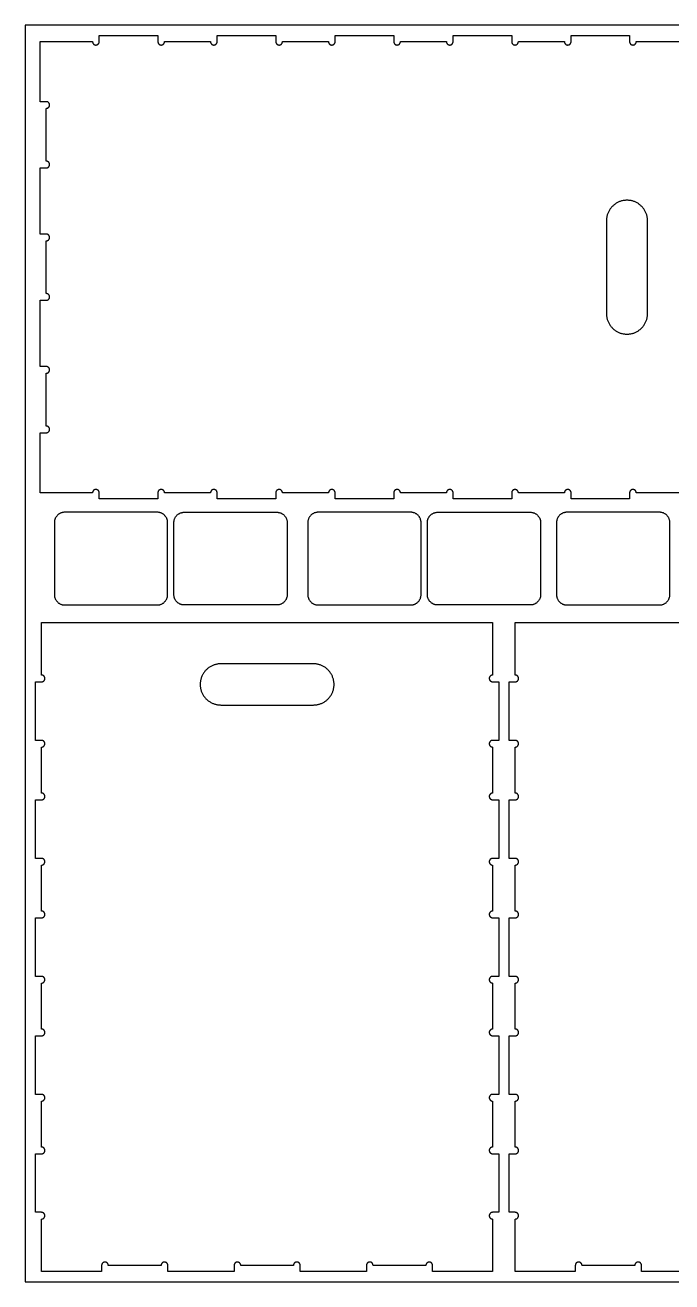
# Model space of a CAD drawing. Header units: millimetres. Extents: x -3003 to 2440, y -88 to 1748.
# Drawn here: x 0 to 628, y 0 to 1220 of the extents above; entities that cross this region are included whole.
import ezdxf

# ---------------------------------------------------------------- set-up
doc = ezdxf.new("R2010")
doc.units = ezdxf.units.MM
doc.header["$MEASUREMENT"] = 0
doc.layers.add('CUT PATHS$01.6MM', color=7, linetype='Continuous', true_color=0x000000)

msp = doc.modelspace()

# ---------------------------------------------------------------- linework, layer by layer
at = {"layer": 'CUT PATHS$01.6MM', "color": 1, "true_color": 0xff0000}
for p, q in [((72, 1210), (128.9, 1210)), ((186.5, 1210), (243.4, 1210)), ((301.1, 1210), (358, 1210)), ((415.6, 1210), (472.5, 1210)), ((530.2, 1210), (587, 1210)), ((14.5, 1145.7), (14.5, 1204)), ((14.5, 1204), (65.5, 1204)), ((135.4, 1204), (180, 1204)), ((249.9, 1204), (294.6, 1204)), ((364.5, 1204), (409.1, 1204)), ((479, 1204), (523.7, 1204)), ((593.5, 1204), (644.5, 1204)), ((20.5, 1087.9), (20.5, 1139.2)), ((14.5, 1017.1), (14.5, 1081.4)), ((20.5, 959.4), (20.5, 1010.6)), ((14.5, 888.6), (14.5, 952.9)), ((20.5, 830.8), (20.5, 882.1)), ((14.5, 766), (14.5, 824.3)), ((65.5, 766), (14.5, 766)), ((128.9, 760), (72, 760)), ((180, 766), (135.4, 766)), ((243.4, 760), (186.5, 760)), ((294.6, 766), (249.9, 766)), ((358, 760), (301.1, 760)), ((409.1, 766), (364.5, 766)), ((472.5, 760), (415.6, 760)), ((523.7, 766), (479, 766)), ((587, 760), (530.2, 760)), ((644.5, 766), (593.5, 766)), ((128.4, 747.1), (38.4, 747.1)), ((154.5, 747.1), (244.5, 747.1)), ((374.5, 747.1), (284.5, 747.1)), ((400.6, 747.1), (490.6, 747.1)), ((616.1, 747.1), (526.1, 747.1)), ((28.4, 737.1), (28.4, 667.1)), ((138.4, 667.1), (138.4, 737.1)), ((144.5, 667.1), (144.5, 737.1)), ((254.5, 737.1), (254.5, 667.1)), ((274.5, 737.1), (274.5, 667.1)), ((384.5, 667.1), (384.5, 737.1)), ((390.6, 667.1), (390.6, 737.1)), ((500.6, 737.1), (500.6, 667.1)), ((516.1, 737.1), (516.1, 667.1)), ((626.1, 667.1), (626.1, 737.1)), ((38.4, 657.1), (128.4, 657.1)), ((244.5, 657.1), (154.5, 657.1)), ((284.5, 657.1), (374.5, 657.1)), ((490.6, 657.1), (400.6, 657.1)), ((526.1, 657.1), (616.1, 657.1)), ((16, 589), (16, 640)), ((16, 640), (454, 640)), ((454, 640), (454, 589)), ((476, 589), (476, 640)), ((476, 640), (914, 640)), ((10, 525.7), (10, 582.5)), ((460, 582.5), (460, 525.7)), ((470, 525.7), (470, 582.5)), ((16, 474.5), (16, 519.2)), ((454, 519.2), (454, 474.5)), ((476, 474.5), (476, 519.2)), ((10, 411.1), (10, 468)), ((460, 468), (460, 411.1)), ((470, 411.1), (470, 468)), ((16, 359.9), (16, 404.6)), ((454, 404.6), (454, 359.9)), ((476, 359.9), (476, 404.6)), ((10, 296.6), (10, 353.4)), ((460, 353.4), (460, 296.6)), ((470, 296.6), (470, 353.4)), ((16, 245.4), (16, 290.1)), ((454, 290.1), (454, 245.4)), ((476, 245.4), (476, 290.1)), ((10, 182), (10, 238.9)), ((460, 238.9), (460, 182)), ((470, 182), (470, 238.9)), ((16, 130.8), (16, 175.5)), ((454, 175.5), (454, 130.8)), ((476, 130.8), (476, 175.5)), ((10, 67.5), (10, 124.3)), ((460, 124.3), (460, 67.5)), ((470, 67.5), (470, 124.3)), ((16, 10), (16, 61)), ((454, 61), (454, 10)), ((476, 10), (476, 61)), ((132.1, 16), (80.8, 16)), ((260.6, 16), (209.4, 16)), ((389.2, 16), (337.9, 16)), ((592.1, 16), (540.8, 16)), ((74.3, 10), (16, 10)), ((202.9, 10), (138.6, 10)), ((331.4, 10), (267.1, 10)), ((454, 10), (395.7, 10)), ((534.3, 10), (476, 10)), ((662.9, 10), (598.6, 10))]:
    msp.add_line(p, q, dxfattribs=at)
at = {"layer": 'CUT PATHS$01.6MM'}
msp.add_lwpolyline([(0, 0), (2440, 0), (2440, 1220), (0, 1220)], close=True, dxfattribs=at)
at = {"layer": 'CUT PATHS$01.6MM', "color": 1, "true_color": 0xff0000}
for points, weights, knots in [([(65.5, 1204), (65.5, 1200.7), (68.7, 1200.7), (72, 1200.7), (72, 1204), (72, 1207), (72, 1210)], [1, 0.707106781186, 1, 0.707106781186, 1, 1, 1], [325.798261, 325.798261, 325.798261, 330.903349, 330.903349, 336.008437, 336.008437, 337.008437, 337.008437, 337.008437]), ([(128.9, 1210), (128.9, 1207), (128.9, 1204), (128.9, 1202.7), (129.8, 1201.7), (130.8, 1200.7), (132.1, 1200.7), (133.5, 1200.7), (134.4, 1201.7), (135.4, 1202.7), (135.4, 1204)], [1, 1, 1, 0.923879499982, 1, 0.923879499982, 1, 0.923879499982, 1, 0.923879499982, 1], [338.008437, 338.008437, 338.008437, 339.008437, 339.008437, 341.560982, 341.560982, 344.113526, 344.113526, 346.666071, 346.666071, 349.218616, 349.218616, 349.218616]), ([(180, 1204), (180, 1202.7), (181, 1201.7), (181.9, 1200.7), (183.3, 1200.7), (184.6, 1200.7), (185.6, 1201.7), (186.5, 1202.7), (186.5, 1204), (186.5, 1207), (186.5, 1210)], [1, 0.923879508418, 1, 0.923879508418, 1, 0.923879508418, 1, 0.923879508418, 1, 1, 1], [349.991632, 349.991632, 349.991632, 352.544176, 352.544176, 355.09672, 355.09672, 357.649265, 357.649265, 360.201809, 360.201809, 361.201809, 361.201809, 361.201809]), ([(243.4, 1210), (243.4, 1207), (243.4, 1204), (243.4, 1200.7), (246.7, 1200.7), (249.9, 1200.7), (249.9, 1204)], [1, 1, 1, 0.707106781187, 1, 0.707106781187, 1], [362.201809, 362.201809, 362.201809, 363.201809, 363.201809, 368.306897, 368.306897, 373.411985, 373.411985, 373.411985]), ([(294.6, 1204), (294.6, 1200.7), (297.8, 1200.7), (301.1, 1200.7), (301.1, 1204), (301.1, 1207), (301.1, 1210)], [1, 0.707106781187, 1, 0.707106781187, 1, 1, 1], [374.185001, 374.185001, 374.185001, 379.290089, 379.290089, 384.395177, 384.395177, 385.395177, 385.395177, 385.395177]), ([(358, 1210), (358, 1207), (358, 1204), (358, 1202.7), (358.9, 1201.7), (359.9, 1200.7), (361.2, 1200.7), (362.5, 1200.7), (363.5, 1201.7), (364.5, 1202.7), (364.5, 1204)], [1, 1, 1, 0.923879505892, 1, 0.923879505892, 1, 0.923879505892, 1, 0.923879505892, 1], [386.395177, 386.395177, 386.395177, 387.395177, 387.395177, 389.947722, 389.947722, 392.500266, 392.500266, 395.052811, 395.052811, 397.605355, 397.605355, 397.605355]), ([(409.1, 1204), (409.1, 1200.7), (412.4, 1200.7), (415.6, 1200.7), (415.6, 1204), (415.6, 1207), (415.6, 1210)], [1, 0.707106781186, 1, 0.707106781186, 1, 1, 1], [398.378371, 398.378371, 398.378371, 403.483459, 403.483459, 408.588547, 408.588547, 409.588547, 409.588547, 409.588547]), ([(472.5, 1210), (472.5, 1207), (472.5, 1204), (472.5, 1200.7), (475.7, 1200.7), (479, 1200.7), (479, 1204)], [1, 1, 1, 0.707106781187, 1, 0.707106781187, 1], [410.588547, 410.588547, 410.588547, 411.588547, 411.588547, 416.693635, 416.693635, 421.798723, 421.798723, 421.798723]), ([(523.7, 1204), (523.7, 1200.7), (526.9, 1200.7), (530.2, 1200.7), (530.2, 1204), (530.2, 1207), (530.2, 1210)], [1, 0.707106781187, 1, 0.707106781187, 1, 1, 1], [422.571739, 422.571739, 422.571739, 427.676827, 427.676827, 432.781915, 432.781915, 433.781915, 433.781915, 433.781915]), ([(587, 1210), (587, 1207), (587, 1204), (587, 1200.7), (590.3, 1200.7), (593.5, 1200.7), (593.5, 1204)], [1, 1, 1, 0.707106781187, 1, 0.707106781187, 1], [434.781915, 434.781915, 434.781915, 435.781915, 435.781915, 440.887004, 440.887004, 445.992092, 445.992092, 445.992092]), ([(20.5, 1139.2), (21.9, 1139.2), (22.8, 1140.2), (23.8, 1141.1), (23.8, 1142.5), (23.8, 1143.8), (22.8, 1144.8), (21.9, 1145.7), (20.5, 1145.7), (17.5, 1145.7), (14.5, 1145.7)], [1, 0.923879515324, 1, 0.923879515324, 1, 0.923879515324, 1, 0.923879515324, 1, 1, 1], [312.701576, 312.701576, 312.701576, 315.25412, 315.25412, 317.806665, 317.806665, 320.359209, 320.359209, 322.911753, 322.911753, 323.911753, 323.911753, 323.911753]), ([(14.5, 1081.4), (17.5, 1081.4), (20.5, 1081.4), (23.8, 1081.4), (23.8, 1084.7), (23.8, 1087.9), (20.5, 1087.9)], [1, 1, 1, 0.707106781187, 1, 0.707106781187, 1], [300.693622, 300.693622, 300.693622, 301.693622, 301.693622, 306.79871, 306.79871, 311.903798, 311.903798, 311.903798]), ([(20.5, 1010.6), (21.9, 1010.6), (22.8, 1011.6), (23.8, 1012.5), (23.8, 1013.9), (23.8, 1015.2), (22.8, 1016.2), (21.9, 1017.1), (20.5, 1017.1), (17.5, 1017.1), (14.5, 1017.1)], [1, 0.923879516772, 1, 0.923879516772, 1, 0.923879516772, 1, 0.923879516772, 1, 1, 1], [288.483445, 288.483445, 288.483445, 291.035989, 291.035989, 293.588533, 293.588533, 296.141078, 296.141078, 298.693622, 298.693622, 299.693622, 299.693622, 299.693622]), ([(14.5, 952.9), (17.5, 952.9), (20.5, 952.9), (23.8, 952.9), (23.8, 956.1), (23.8, 959.4), (20.5, 959.4)], [1, 1, 1, 0.707106781187, 1, 0.707106781187, 1], [276.475491, 276.475491, 276.475491, 277.475491, 277.475491, 282.580579, 282.580579, 287.685667, 287.685667, 287.685667]), ([(20.5, 882.1), (21.9, 882.1), (22.8, 883), (23.8, 884), (23.8, 885.3), (23.8, 886.7), (22.8, 887.6), (21.9, 888.6), (20.5, 888.6), (17.5, 888.6), (14.5, 888.6)], [1, 0.923879514703, 1, 0.923879514703, 1, 0.923879514703, 1, 0.923879514703, 1, 1, 1], [264.265314, 264.265314, 264.265314, 266.817858, 266.817858, 269.370402, 269.370402, 271.922947, 271.922947, 274.475491, 274.475491, 275.475491, 275.475491, 275.475491]), ([(20.5, 824.3), (23.8, 824.3), (23.8, 827.5), (23.8, 830.8), (20.5, 830.8)], [1, 0.707106781187, 1, 0.707106781187, 1], [253.25736, 253.25736, 253.25736, 258.362448, 258.362448, 263.467536, 263.467536, 263.467536]), ([(72, 760), (72, 763), (72, 766), (72, 767.3), (71, 768.3), (70.1, 769.2), (68.7, 769.2), (67.4, 769.2), (66.4, 768.3), (65.5, 767.3), (65.5, 766)], [1, 1, 1, 0.923879510213, 1, 0.923879510213, 1, 0.923879510213, 1, 0.923879510213, 1], [557.748761, 557.748761, 557.748761, 558.748761, 558.748761, 561.301306, 561.301306, 563.85385, 563.85385, 566.406395, 566.406395, 568.958939, 568.958939, 568.958939]), ([(135.4, 766), (135.4, 767.3), (134.4, 768.3), (133.5, 769.2), (132.1, 769.2), (130.8, 769.2), (129.8, 768.3), (128.9, 767.3), (128.9, 766), (128.9, 763), (128.9, 760)], [1, 0.923879501293, 1, 0.923879501293, 1, 0.923879501293, 1, 0.923879501293, 1, 1, 1], [545.538583, 545.538583, 545.538583, 548.091128, 548.091128, 550.643672, 550.643672, 553.196217, 553.196217, 555.748761, 555.748761, 556.748761, 556.748761, 556.748761]), ([(186.5, 760), (186.5, 763), (186.5, 766), (186.5, 767.3), (185.6, 768.3), (184.6, 769.2), (183.3, 769.2), (181.9, 769.2), (181, 768.3), (180, 767.3), (180, 766)], [1, 1, 1, 0.923879517922, 1, 0.923879517922, 1, 0.923879517922, 1, 0.923879517922, 1], [533.55539, 533.55539, 533.55539, 534.55539, 534.55539, 537.107934, 537.107934, 539.660479, 539.660479, 542.213023, 542.213023, 544.765567, 544.765567, 544.765567]), ([(249.9, 766), (249.9, 769.2), (246.7, 769.2), (243.4, 769.2), (243.4, 766), (243.4, 763), (243.4, 760)], [1, 0.707106781187, 1, 0.707106781187, 1, 1, 1], [521.345214, 521.345214, 521.345214, 526.450302, 526.450302, 531.55539, 531.55539, 532.55539, 532.55539, 532.55539]), ([(301.1, 760), (301.1, 763), (301.1, 766), (301.1, 769.2), (297.8, 769.2), (294.6, 769.2), (294.6, 766)], [1, 1, 1, 0.707106781187, 1, 0.707106781187, 1], [509.362022, 509.362022, 509.362022, 510.362022, 510.362022, 515.46711, 515.46711, 520.572198, 520.572198, 520.572198]), ([(364.5, 766), (364.5, 767.3), (363.5, 768.3), (362.5, 769.2), (361.2, 769.2), (359.9, 769.2), (358.9, 768.3), (358, 767.3), (358, 766), (358, 763), (358, 760)], [1, 0.923879524358, 1, 0.923879524358, 1, 0.923879524358, 1, 0.923879524358, 1, 1, 1], [497.151845, 497.151845, 497.151845, 499.70439, 499.70439, 502.256934, 502.256934, 504.809478, 504.809478, 507.362022, 507.362022, 508.362022, 508.362022, 508.362022]), ([(415.6, 760), (415.6, 763), (415.6, 766), (415.6, 769.2), (412.4, 769.2), (409.1, 769.2), (409.1, 766)], [1, 1, 1, 0.707106781187, 1, 0.707106781187, 1], [485.168653, 485.168653, 485.168653, 486.168653, 486.168653, 491.273741, 491.273741, 496.37883, 496.37883, 496.37883]), ([(479, 766), (479, 769.2), (475.7, 769.2), (472.5, 769.2), (472.5, 766), (472.5, 763), (472.5, 760)], [1, 0.707106781187, 1, 0.707106781187, 1, 1, 1], [472.958477, 472.958477, 472.958477, 478.063565, 478.063565, 483.168653, 483.168653, 484.168653, 484.168653, 484.168653]), ([(530.2, 760), (530.2, 763), (530.2, 766), (530.2, 769.2), (526.9, 769.2), (523.7, 769.2), (523.7, 766)], [1, 1, 1, 0.707106781187, 1, 0.707106781187, 1], [460.975285, 460.975285, 460.975285, 461.975285, 461.975285, 467.080373, 467.080373, 472.185461, 472.185461, 472.185461]), ([(593.5, 766), (593.5, 767.3), (592.6, 768.3), (591.6, 769.2), (590.3, 769.2), (588.9, 769.2), (588, 768.3), (587, 767.3), (587, 766), (587, 763), (587, 760)], [1, 0.923879507612, 1, 0.923879507612, 1, 0.923879507612, 1, 0.923879507612, 1, 1, 1], [448.765107, 448.765107, 448.765107, 451.317652, 451.317652, 453.870196, 453.870196, 456.422741, 456.422741, 458.975285, 458.975285, 459.975285, 459.975285, 459.975285]), ([(10, 582.5), (13, 582.5), (16, 582.5), (19.2, 582.5), (19.2, 585.8), (19.2, 589), (16, 589)], [1, 1, 1, 0.707106781186, 1, 0.707106781186, 1], [300.911292, 300.911292, 300.911292, 301.911292, 301.911292, 307.01638, 307.01638, 312.121468, 312.121468, 312.121468]), ([(454, 589), (452.7, 589), (451.7, 588.1), (450.7, 587.1), (450.7, 585.8), (450.7, 584.4), (451.7, 583.5), (452.7, 582.5), (454, 582.5), (457, 582.5), (460, 582.5)], [1, 0.923879501839, 1, 0.923879501839, 1, 0.923879501839, 1, 0.923879501839, 1, 1, 1], [314.894484, 314.894484, 314.894484, 317.447029, 317.447029, 319.999573, 319.999573, 322.552118, 322.552118, 325.104662, 325.104662, 326.104662, 326.104662, 326.104662]), ([(470, 582.5), (473, 582.5), (476, 582.5), (479.2, 582.5), (479.2, 585.8), (479.2, 589), (476, 589)], [1, 1, 1, 0.707106781187, 1, 0.707106781187, 1], [434.781915, 434.781915, 434.781915, 435.781915, 435.781915, 440.887004, 440.887004, 445.992092, 445.992092, 445.992092]), ([(16, 519.2), (19.2, 519.2), (19.2, 522.4), (19.2, 525.7), (16, 525.7), (13, 525.7), (10, 525.7)], [1, 0.707106781187, 1, 0.707106781187, 1, 1, 1], [288.701116, 288.701116, 288.701116, 293.806204, 293.806204, 298.911292, 298.911292, 299.911292, 299.911292, 299.911292]), ([(460, 525.7), (457, 525.7), (454, 525.7), (452.7, 525.7), (451.7, 524.7), (450.7, 523.8), (450.7, 522.4), (450.7, 521.1), (451.7, 520.1), (452.7, 519.2), (454, 519.2)], [1, 1, 1, 0.923879519099, 1, 0.923879519099, 1, 0.923879519099, 1, 0.923879519099, 1], [327.104662, 327.104662, 327.104662, 328.104662, 328.104662, 330.657207, 330.657207, 333.209751, 333.209751, 335.762295, 335.762295, 338.314839, 338.314839, 338.314839]), ([(476, 519.2), (479.2, 519.2), (479.2, 522.4), (479.2, 525.7), (476, 525.7), (473, 525.7), (470, 525.7)], [1, 0.707106781187, 1, 0.707106781187, 1, 1, 1], [422.571739, 422.571739, 422.571739, 427.676827, 427.676827, 432.781915, 432.781915, 433.781915, 433.781915, 433.781915]), ([(10, 468), (13, 468), (16, 468), (19.2, 468), (19.2, 471.2), (19.2, 474.5), (16, 474.5)], [1, 1, 1, 0.707106781186, 1, 0.707106781186, 1], [276.717924, 276.717924, 276.717924, 277.717924, 277.717924, 282.823012, 282.823012, 287.9281, 287.9281, 287.9281]), ([(454, 474.5), (452.7, 474.5), (451.7, 473.5), (450.7, 472.6), (450.7, 471.2), (450.7, 469.9), (451.7, 468.9), (452.7, 468), (454, 468), (457, 468), (460, 468)], [1, 0.923879506533, 1, 0.923879506533, 1, 0.923879506533, 1, 0.923879506533, 1, 1, 1], [339.087855, 339.087855, 339.087855, 341.6404, 341.6404, 344.192944, 344.192944, 346.745489, 346.745489, 349.298033, 349.298033, 350.298033, 350.298033, 350.298033]), ([(470, 468), (473, 468), (476, 468), (479.2, 468), (479.2, 471.2), (479.2, 474.5), (476, 474.5)], [1, 1, 1, 0.707106781187, 1, 0.707106781187, 1], [410.588547, 410.588547, 410.588547, 411.588547, 411.588547, 416.693635, 416.693635, 421.798723, 421.798723, 421.798723]), ([(16, 404.6), (17.3, 404.6), (18.3, 405.6), (19.2, 406.5), (19.2, 407.9), (19.2, 409.2), (18.3, 410.2), (17.3, 411.1), (16, 411.1), (13, 411.1), (10, 411.1)], [1, 0.923879516104, 1, 0.923879516104, 1, 0.923879516104, 1, 0.923879516104, 1, 1, 1], [264.507747, 264.507747, 264.507747, 267.060291, 267.060291, 269.612835, 269.612835, 272.16538, 272.16538, 274.717924, 274.717924, 275.717924, 275.717924, 275.717924]), ([(460, 411.1), (457, 411.1), (454, 411.1), (450.7, 411.1), (450.7, 407.9), (450.7, 404.6), (454, 404.6)], [1, 1, 1, 0.707106781187, 1, 0.707106781187, 1], [351.298033, 351.298033, 351.298033, 352.298033, 352.298033, 357.403121, 357.403121, 362.508209, 362.508209, 362.508209]), ([(476, 404.6), (479.2, 404.6), (479.2, 407.9), (479.2, 411.1), (476, 411.1), (473, 411.1), (470, 411.1)], [1, 0.707106781186, 1, 0.707106781186, 1, 1, 1], [398.378371, 398.378371, 398.378371, 403.483459, 403.483459, 408.588547, 408.588547, 409.588547, 409.588547, 409.588547]), ([(10, 353.4), (13, 353.4), (16, 353.4), (19.2, 353.4), (19.2, 356.7), (19.2, 359.9), (16, 359.9)], [1, 1, 1, 0.707106781187, 1, 0.707106781187, 1], [252.524555, 252.524555, 252.524555, 253.524555, 253.524555, 258.629643, 258.629643, 263.734731, 263.734731, 263.734731]), ([(454, 359.9), (452.7, 359.9), (451.7, 359), (450.7, 358), (450.7, 356.7), (450.7, 355.3), (451.7, 354.4), (452.7, 353.4), (454, 353.4), (457, 353.4), (460, 353.4)], [1, 0.923879524954, 1, 0.923879524954, 1, 0.923879524954, 1, 0.923879524954, 1, 1, 1], [363.281225, 363.281225, 363.281225, 365.833769, 365.833769, 368.386314, 368.386314, 370.938858, 370.938858, 373.491402, 373.491402, 374.491402, 374.491402, 374.491402]), ([(470, 353.4), (473, 353.4), (476, 353.4), (477.3, 353.4), (478.3, 354.4), (479.2, 355.3), (479.2, 356.7), (479.2, 358), (478.3, 359), (477.3, 359.9), (476, 359.9)], [1, 1, 1, 0.923879505892, 1, 0.923879505892, 1, 0.923879505892, 1, 0.923879505892, 1], [386.395177, 386.395177, 386.395177, 387.395177, 387.395177, 389.947722, 389.947722, 392.500266, 392.500266, 395.052811, 395.052811, 397.605355, 397.605355, 397.605355]), ([(16, 290.1), (19.2, 290.1), (19.2, 293.3), (19.2, 296.6), (16, 296.6), (13, 296.6), (10, 296.6)], [1, 0.707106781187, 1, 0.707106781187, 1, 1, 1], [240.314379, 240.314379, 240.314379, 245.419467, 245.419467, 250.524555, 250.524555, 251.524555, 251.524555, 251.524555]), ([(460, 296.6), (457, 296.6), (454, 296.6), (452.7, 296.6), (451.7, 295.6), (450.7, 294.7), (450.7, 293.3), (450.7, 292), (451.7, 291), (452.7, 290.1), (454, 290.1)], [1, 1, 1, 0.923879519318, 1, 0.923879519318, 1, 0.923879519318, 1, 0.923879519318, 1], [375.491402, 375.491402, 375.491402, 376.491402, 376.491402, 379.043946, 379.043946, 381.59649, 381.59649, 384.149035, 384.149035, 386.701579, 386.701579, 386.701579]), ([(476, 290.1), (479.2, 290.1), (479.2, 293.3), (479.2, 296.6), (476, 296.6), (473, 296.6), (470, 296.6)], [1, 0.707106781187, 1, 0.707106781187, 1, 1, 1], [374.185001, 374.185001, 374.185001, 379.290089, 379.290089, 384.395177, 384.395177, 385.395177, 385.395177, 385.395177]), ([(10, 238.9), (13, 238.9), (16, 238.9), (19.2, 238.9), (19.2, 242.1), (19.2, 245.4), (16, 245.4)], [1, 1, 1, 0.707106781187, 1, 0.707106781187, 1], [228.331187, 228.331187, 228.331187, 229.331187, 229.331187, 234.436275, 234.436275, 239.541363, 239.541363, 239.541363]), ([(454, 245.4), (452.7, 245.4), (451.7, 244.4), (450.7, 243.5), (450.7, 242.1), (450.7, 240.8), (451.7, 239.8), (452.7, 238.9), (454, 238.9), (457, 238.9), (460, 238.9)], [1, 0.923879503114, 1, 0.923879503114, 1, 0.923879503114, 1, 0.923879503114, 1, 1, 1], [387.474595, 387.474595, 387.474595, 390.027139, 390.027139, 392.579684, 392.579684, 395.132228, 395.132228, 397.684773, 397.684773, 398.684773, 398.684773, 398.684773]), ([(470, 238.9), (473, 238.9), (476, 238.9), (479.2, 238.9), (479.2, 242.1), (479.2, 245.4), (476, 245.4)], [1, 1, 1, 0.707106781187, 1, 0.707106781187, 1], [362.201809, 362.201809, 362.201809, 363.201809, 363.201809, 368.306897, 368.306897, 373.411985, 373.411985, 373.411985]), ([(16, 175.5), (19.2, 175.5), (19.2, 178.8), (19.2, 182), (16, 182), (13, 182), (10, 182)], [1, 0.707106781187, 1, 0.707106781187, 1, 1, 1], [216.121011, 216.121011, 216.121011, 221.226099, 221.226099, 226.331187, 226.331187, 227.331187, 227.331187, 227.331187]), ([(460, 182), (457, 182), (454, 182), (452.7, 182), (451.7, 181.1), (450.7, 180.1), (450.7, 178.8), (450.7, 177.4), (451.7, 176.5), (452.7, 175.5), (454, 175.5)], [1, 1, 1, 0.923879519641, 1, 0.923879519641, 1, 0.923879519641, 1, 0.923879519641, 1], [399.684773, 399.684773, 399.684773, 400.684773, 400.684773, 403.237317, 403.237317, 405.789861, 405.789861, 408.342406, 408.342406, 410.89495, 410.89495, 410.89495]), ([(476, 175.5), (477.3, 175.5), (478.3, 176.5), (479.2, 177.4), (479.2, 178.8), (479.2, 180.1), (478.3, 181.1), (477.3, 182), (476, 182), (473, 182), (470, 182)], [1, 0.923879508418, 1, 0.923879508418, 1, 0.923879508418, 1, 0.923879508418, 1, 1, 1], [349.991632, 349.991632, 349.991632, 352.544176, 352.544176, 355.09672, 355.09672, 357.649265, 357.649265, 360.201809, 360.201809, 361.201809, 361.201809, 361.201809]), ([(10, 124.3), (13, 124.3), (16, 124.3), (19.2, 124.3), (19.2, 127.6), (19.2, 130.8), (16, 130.8)], [1, 1, 1, 0.707106781187, 1, 0.707106781187, 1], [204.137819, 204.137819, 204.137819, 205.137819, 205.137819, 210.242907, 210.242907, 215.347995, 215.347995, 215.347995]), ([(454, 130.8), (452.7, 130.8), (451.7, 129.9), (450.7, 128.9), (450.7, 127.6), (450.7, 126.2), (451.7, 125.3), (452.7, 124.3), (454, 124.3), (457, 124.3), (460, 124.3)], [1, 0.923879510445, 1, 0.923879510445, 1, 0.923879510445, 1, 0.923879510445, 1, 1, 1], [411.667966, 411.667966, 411.667966, 414.22051, 414.22051, 416.773055, 416.773055, 419.325599, 419.325599, 421.878143, 421.878143, 422.878143, 422.878143, 422.878143]), ([(470, 124.3), (473, 124.3), (476, 124.3), (477.3, 124.3), (478.3, 125.3), (479.2, 126.2), (479.2, 127.6), (479.2, 128.9), (478.3, 129.9), (477.3, 130.8), (476, 130.8)], [1, 1, 1, 0.923879499982, 1, 0.923879499982, 1, 0.923879499982, 1, 0.923879499982, 1], [338.008437, 338.008437, 338.008437, 339.008437, 339.008437, 341.560982, 341.560982, 344.113526, 344.113526, 346.666071, 346.666071, 349.218616, 349.218616, 349.218616]), ([(16, 61), (19.2, 61), (19.2, 64.2), (19.2, 67.5), (16, 67.5), (13, 67.5), (10, 67.5)], [1, 0.707106781187, 1, 0.707106781187, 1, 1, 1], [191.927642, 191.927642, 191.927642, 197.032731, 197.032731, 202.137819, 202.137819, 203.137819, 203.137819, 203.137819]), ([(460, 67.5), (457, 67.5), (454, 67.5), (452.7, 67.5), (451.7, 66.5), (450.7, 65.6), (450.7, 64.2), (450.7, 62.9), (451.7, 61.9), (452.7, 61), (454, 61)], [1, 1, 1, 0.923879512724, 1, 0.923879512724, 1, 0.923879512724, 1, 0.923879512724, 1], [423.878143, 423.878143, 423.878143, 424.878143, 424.878143, 427.430688, 427.430688, 429.983232, 429.983232, 432.535776, 432.535776, 435.088321, 435.088321, 435.088321]), ([(476, 61), (479.2, 61), (479.2, 64.2), (479.2, 67.5), (476, 67.5), (473, 67.5), (470, 67.5)], [1, 0.707106781186, 1, 0.707106781186, 1, 1, 1], [325.798261, 325.798261, 325.798261, 330.903349, 330.903349, 336.008437, 336.008437, 337.008437, 337.008437, 337.008437]), ([(80.8, 16), (80.8, 19.2), (77.5, 19.2), (74.3, 19.2), (74.3, 16), (74.3, 13), (74.3, 10)], [1, 0.707106781187, 1, 0.707106781187, 1, 1, 1], [178.830958, 178.830958, 178.830958, 183.936046, 183.936046, 189.041135, 189.041135, 190.041135, 190.041135, 190.041135]), ([(138.6, 10), (138.6, 13), (138.6, 16), (138.6, 19.2), (135.3, 19.2), (132.1, 19.2), (132.1, 16)], [1, 1, 1, 0.707106781187, 1, 0.707106781187, 1], [166.823005, 166.823005, 166.823005, 167.823005, 167.823005, 172.928093, 172.928093, 178.033181, 178.033181, 178.033181]), ([(209.4, 16), (209.4, 19.2), (206.1, 19.2), (202.9, 19.2), (202.9, 16), (202.9, 13), (202.9, 10)], [1, 0.707106781186, 1, 0.707106781186, 1, 1, 1], [154.612828, 154.612828, 154.612828, 159.717916, 159.717916, 164.823005, 164.823005, 165.823005, 165.823005, 165.823005]), ([(267.1, 10), (267.1, 13), (267.1, 16), (267.1, 17.3), (266.2, 18.3), (265.2, 19.2), (263.9, 19.2), (262.5, 19.2), (261.6, 18.3), (260.6, 17.3), (260.6, 16)], [1, 1, 1, 0.923879513788, 1, 0.923879513788, 1, 0.923879513788, 1, 0.923879513788, 1], [142.604873, 142.604873, 142.604873, 143.604873, 143.604873, 146.157418, 146.157418, 148.709962, 148.709962, 151.262506, 151.262506, 153.815051, 153.815051, 153.815051]), ([(337.9, 16), (337.9, 17.3), (337, 18.3), (336, 19.2), (334.7, 19.2), (333.3, 19.2), (332.4, 18.3), (331.4, 17.3), (331.4, 16), (331.4, 13), (331.4, 10)], [1, 0.923879514568, 1, 0.923879514568, 1, 0.923879514568, 1, 0.923879514568, 1, 1, 1], [130.394696, 130.394696, 130.394696, 132.94724, 132.94724, 135.499785, 135.499785, 138.052329, 138.052329, 140.604873, 140.604873, 141.604873, 141.604873, 141.604873]), ([(395.7, 16), (395.7, 19.2), (392.5, 19.2), (389.2, 19.2), (389.2, 16)], [1, 0.707106781187, 1, 0.707106781187, 1], [119.386742, 119.386742, 119.386742, 124.49183, 124.49183, 129.596918, 129.596918, 129.596918]), ([(540.8, 16), (540.8, 17.3), (539.8, 18.3), (538.9, 19.2), (537.5, 19.2), (536.2, 19.2), (535.2, 18.3), (534.3, 17.3), (534.3, 16), (534.3, 13), (534.3, 10)], [1, 0.923879515324, 1, 0.923879515324, 1, 0.923879515324, 1, 0.923879515324, 1, 1, 1], [312.701576, 312.701576, 312.701576, 315.25412, 315.25412, 317.806665, 317.806665, 320.359209, 320.359209, 322.911753, 322.911753, 323.911753, 323.911753, 323.911753]), ([(598.6, 10), (598.6, 13), (598.6, 16), (598.6, 19.2), (595.3, 19.2), (592.1, 19.2), (592.1, 16)], [1, 1, 1, 0.707106781187, 1, 0.707106781187, 1], [300.693622, 300.693622, 300.693622, 301.693622, 301.693622, 306.79871, 306.79871, 311.903798, 311.903798, 311.903798])]:
    msp.add_rational_spline(points, weights, degree=2, knots=knots, dxfattribs=at)
at = {"layer": 'CUT PATHS$01.6MM', "color": 5, "true_color": 0x0000ff}
for points, weights, knots in [([(564.5, 1030), (564.5, 1041.7), (572.8, 1050), (584.5, 1050), (596.2, 1050), (604.5, 1041.7), (604.5, 1030), (604.5, 1000), (604.5, 970), (604.5, 940), (604.5, 928.3), (596.2, 920), (584.5, 920), (572.8, 920), (564.5, 928.3), (564.5, 940), (564.5, 970), (564.5, 1000), (564.5, 1030)], [1, 0.804737854124, 0.804737854124, 1, 0.804737854124, 0.804737854124, 1, 1, 1, 1, 0.804737854124, 0.804737854124, 1, 0.804737854124, 0.804737854124, 1, 1, 1, 1], [-31.409211, -31.409211, -31.409211, -31.409211, 0, 0, 0, 31.409211, 31.409211, 31.409211, 121.409211, 121.409211, 121.409211, 152.818422, 152.818422, 152.818422, 184.227634, 184.227634, 184.227634, 274.227634, 274.227634, 274.227634, 274.227634]), ([(280, 560), (250, 560), (220, 560), (190, 560), (178.3, 560), (170, 568.3), (170, 580), (170, 591.7), (178.3, 600), (190, 600), (220, 600), (250, 600), (280, 600), (291.7, 600), (300, 591.7), (300, 580), (300, 568.3), (291.7, 560), (280, 560)], [1, 1, 1, 1, 0.804737854124, 0.804737854124, 1, 0.804737854124, 0.804737854124, 1, 1, 1, 1, 0.804737854124, 0.804737854124, 1, 0.804737854124, 0.804737854124, 1], [0, 0, 0, 0, 90, 90, 90, 121.409211, 121.409211, 121.409211, 152.818422, 152.818422, 152.818422, 242.818422, 242.818422, 242.818422, 274.227634, 274.227634, 274.227634, 305.636845, 305.636845, 305.636845, 305.636845])]:
    msp.add_rational_spline(points, weights, degree=3, knots=knots, dxfattribs=at)
at = {"layer": 'CUT PATHS$01.6MM', "color": 1, "true_color": 0xff0000}
for points in [[(14.5, 824.3), (17.5, 824.3), (20.5, 824.3)], [(395.7, 10), (395.7, 13), (395.7, 16)]]:
    msp.add_open_spline(points, degree=2, dxfattribs=at)
for points in [[(38.4, 747.1), (28.4, 747.1), (28.4, 737.1)], [(138.4, 737.1), (138.4, 747.1), (128.4, 747.1)], [(144.5, 737.1), (144.5, 747.1), (154.5, 747.1)], [(244.5, 747.1), (254.5, 747.1), (254.5, 737.1)], [(284.5, 747.1), (274.5, 747.1), (274.5, 737.1)], [(384.5, 737.1), (384.5, 747.1), (374.5, 747.1)], [(390.6, 737.1), (390.6, 747.1), (400.6, 747.1)], [(490.6, 747.1), (500.6, 747.1), (500.6, 737.1)], [(526.1, 747.1), (516.1, 747.1), (516.1, 737.1)], [(626.1, 737.1), (626.1, 747.1), (616.1, 747.1)], [(28.4, 667.1), (28.4, 657.1), (38.4, 657.1)], [(128.4, 657.1), (138.4, 657.1), (138.4, 667.1)], [(154.5, 657.1), (144.5, 657.1), (144.5, 667.1)], [(254.5, 667.1), (254.5, 657.1), (244.5, 657.1)], [(274.5, 667.1), (274.5, 657.1), (284.5, 657.1)], [(374.5, 657.1), (384.5, 657.1), (384.5, 667.1)], [(400.6, 657.1), (390.6, 657.1), (390.6, 667.1)], [(500.6, 667.1), (500.6, 657.1), (490.6, 657.1)], [(516.1, 667.1), (516.1, 657.1), (526.1, 657.1)], [(616.1, 657.1), (626.1, 657.1), (626.1, 667.1)]]:
    msp.add_rational_spline(points, [1, 0.707106781187, 1], degree=2, dxfattribs=at)

doc.saveas('drawing.dxf')
